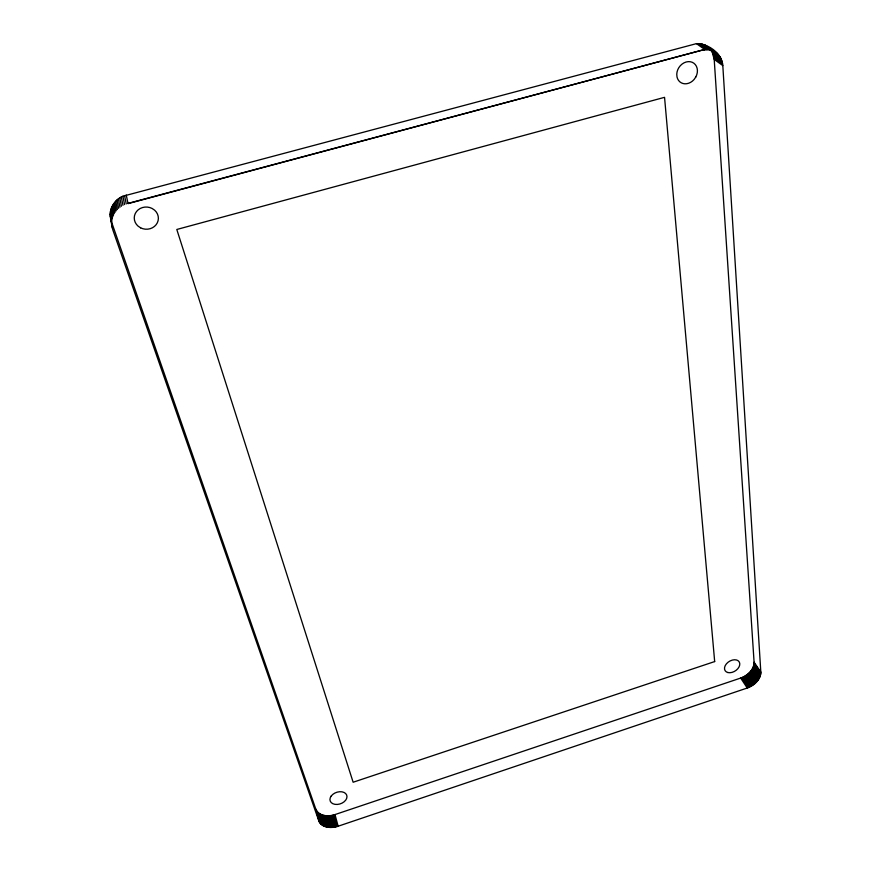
<?xml version="1.0" encoding="UTF-8"?>
<svg xmlns="http://www.w3.org/2000/svg" width="871" height="871" viewBox="0 0 871 871"><rect width="100%" height="100%" fill="white"/><g stroke="black" fill="none" stroke-linecap="round" stroke-linejoin="round"><path stroke-width="1.31" d="M110.182 214.658C109.996 205.48 117.781 196.628 126.339 195.3L696.462 43.637C708.21 43.496 721.907 53.273 722.81 65.597L760.818 672.064C760.808 679.739 754.003 685.629 747.242 688.014L338.144 826.22C331.644 828.495 321.856 828.147 318.808 820.841L112.794 229.792L110.182 214.658L111.27 221.18L315.803 809.137C318.819 816.41 328.53 816.835 334.997 814.57L740.677 678.063C747.383 675.7 754.134 669.821 754.09 662.2L714.209 59.446L712.206 52.064L707.568 46.555M127.983 203.389L704.922 49.407L128.059 203.64L126.251 195.05M703.387 49.876L709.495 49.789L716.158 52.587M705.107 45.074L717.279 53.49M709.713 48.471L718.314 54.514M703.779 44.53L712.336 50.551M710.638 49.582L719.25 55.635M702.385 44.083L710.932 50.093M711.476 50.779L720.088 56.844M700.959 43.779L709.495 49.789M712.206 52.064L720.818 58.139M699.478 43.604L708.003 49.614M712.837 53.414L721.46 59.511M697.976 43.55L706.479 49.571M713.349 54.851L721.961 60.948M696.462 43.637L704.944 49.658M713.752 56.332L722.364 62.451M714.024 57.878L722.636 64.008M714.209 59.446L722.81 65.597M754.09 662.2L760.818 672.064M754.101 663.103L760.818 672.967M754.036 664.007L760.753 673.882M753.872 664.932L760.579 674.807M753.622 665.88L760.329 675.754M753.284 666.838L759.991 676.713M752.882 667.774L759.566 677.66M752.381 668.721L759.066 678.607M751.815 669.647L758.499 679.543M751.172 670.561L757.846 680.469M750.464 671.454L757.128 681.362M749.681 672.325L756.333 682.233M748.842 673.152L755.495 683.071M747.96 673.947L754.591 683.866M747.013 674.687L753.633 684.617M746.033 675.395L752.653 685.325M745.01 676.048L751.619 685.978M743.954 676.636L750.552 686.577M742.876 677.181L749.463 687.121M741.776 677.649L748.352 687.6M740.677 678.063L747.242 688.014M334.997 814.57L338.144 826.22M333.767 814.94L336.903 826.59M332.526 815.256L335.651 826.917M331.274 815.485L334.388 827.156M330.033 815.659L333.136 827.33M328.792 815.746L331.884 827.428M327.561 815.779L330.653 827.45M326.364 815.724L329.445 827.406M325.199 815.604L328.269 827.298M324.056 815.419L327.115 827.102M322.978 815.147L326.026 826.84M321.932 814.821L324.97 826.514M320.953 814.418L323.979 826.111M320.038 813.95L323.065 825.643M319.178 813.416L322.194 825.12M318.405 812.839L321.421 824.532M317.719 812.186L320.724 823.89M317.098 811.489L320.103 823.193M316.576 810.759L319.581 822.453M315.803 809.137L319.145 821.669M124.542 195.572L126.251 203.912M122.898 196.215L124.575 204.565M121.298 196.977L122.963 205.338M119.784 197.859L121.428 206.231M118.358 198.838L119.98 207.233M117.019 199.927L118.619 208.321M115.789 201.125L117.378 209.541M114.656 202.388L116.235 210.815M113.633 203.738L115.19 212.186M112.74 205.164L114.297 213.624M111.978 206.645L113.513 215.115M111.346 208.191L112.871 216.672M110.857 209.769L112.37 218.273M110.475 211.381L111.989 219.895M110.258 213.014L111.771 221.55M110.236 216.313L112.305 228.18M331.209 796.04L330.294 797.673A8.764 6.053 -18.7 0 0 334.965 804.347A8.764 6.053 -18.7 0 0 345.7 800.155L346.614 798.533A8.764 6.053 -18.7 0 0 341.965 791.826A8.764 6.053 -18.7 0 0 331.209 796.04M695.777 77.04L694.045 79.533A11.661 9.679 -56.3 0 1 677.007 76.953L676.767 74.155A11.661 9.679 -56.3 0 1 690.202 61.721A11.661 9.679 -56.3 0 1 695.777 77.04M714.677 661.568L353.136 782.234L176.802 229.476L664.551 97.334L714.677 661.568M727.862 672.532L726.36 671.9A8.307 5.629 -31.9 0 1 726.425 663.822A8.307 5.629 -31.9 0 1 736.463 659.968L737.955 660.61A8.307 5.629 -31.9 0 1 737.857 668.678A8.307 5.629 -31.9 0 1 727.862 672.532M140.634 227.854L138.075 226.133A12.074 11.094 4.6 0 1 136.529 211.511A12.074 11.094 4.6 0 1 152.087 208.452L154.635 210.194A12.074 11.094 4.6 0 1 156.094 224.751A12.074 11.094 4.6 0 1 140.634 227.854"/></g></svg>
